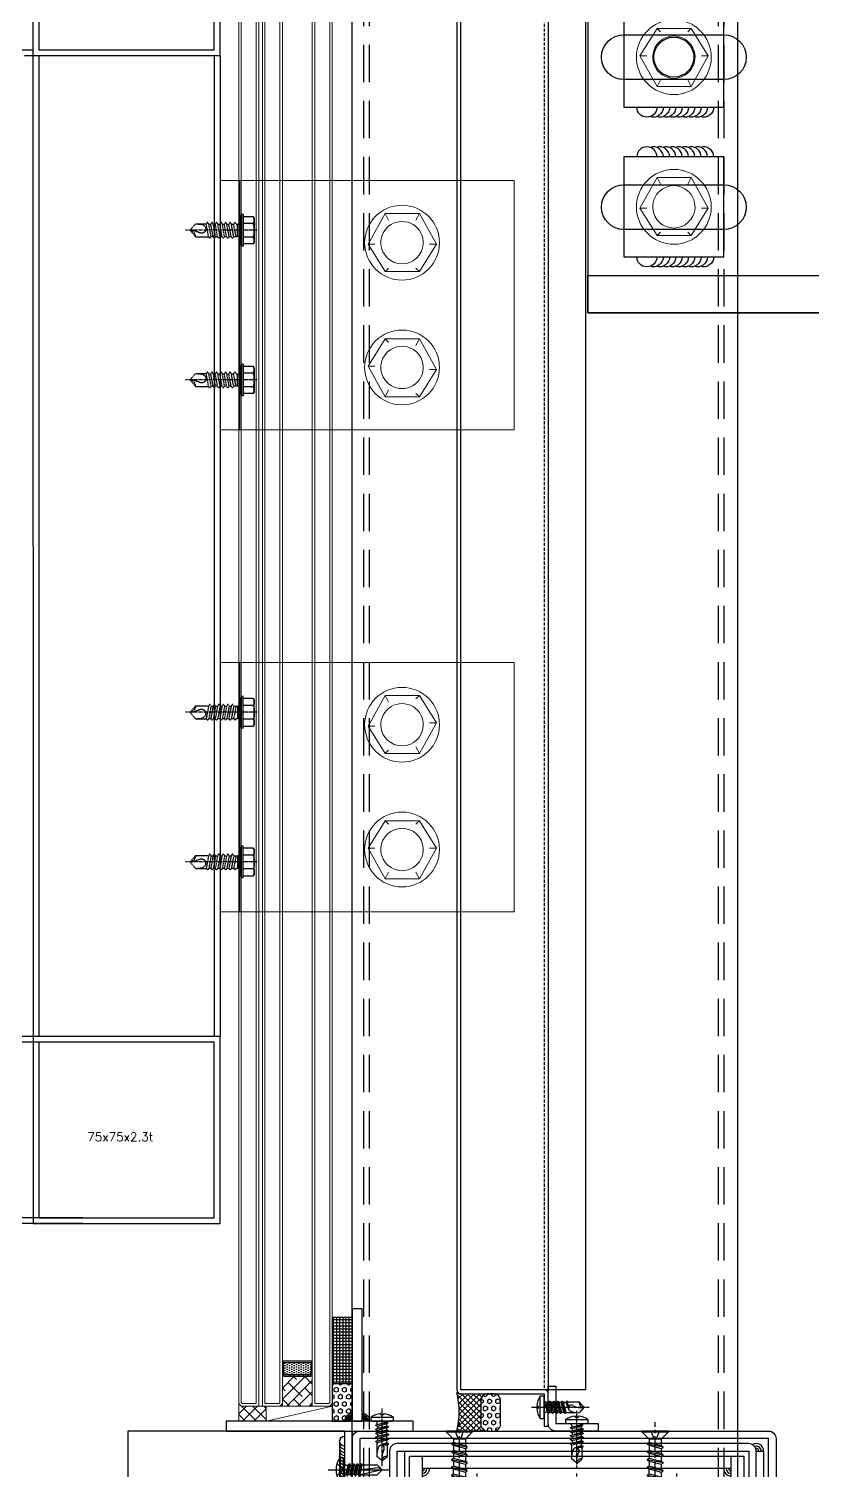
# Model space of a CAD drawing. Extents: x -3378 to 102197, y -3799 to 48702.
# Drawn here: x 85529 to 85843, y 4019 to 4597 of the extents above; entities that cross this region are included whole.
import ezdxf

# ---------------------------------------------------------------- set-up
doc = ezdxf.new("R2010")
doc.units = 0
doc.linetypes.add('CENTER', pattern=[2, 1.25, -0.25, 0.25, -0.25])
doc.linetypes.add('HIDDEN', pattern=[0.375, 0.25, -0.125])
for name, color, linetype in [('24WELD', 55, 'Continuous'), ('AC-CL', 14, 'CENTER'), ('AC-HIDDEN', 8, 'HIDDEN'), ('ARR', 6, 'Continuous'), ('BCM-DIM', 54, 'Continuous'), ('BCM-draft', 252, 'Continuous'), ('BCM-Extu', 4, 'Continuous'), ('BCM-SIL', 8, 'Continuous'), ('CENTER', 4, 'CENTER'), ('CL', 14, 'CENTER'), ('GM_SECT_15', 15, 'Continuous'), ('REFL', 8, 'Continuous'), ('不鏽鋼板S.S.PANEL', 30, 'Continuous'), ('填縫物 SEALANT', 1, 'Continuous'), ('泡棉', 8, 'Continuous'), ('矽利康', 9, 'Continuous'), ('螺絲 固定五金 FASTENERS', 124, 'Continuous'), ('螺絲、螺栓', 4, 'Continuous'), ('視覺模型鋁擠型暫替', 4, 'Continuous'), ('金屬面材 METAL PANEL', 2, 'Continuous'), ('镀锌钢板', 3, 'Continuous'), ('隔熱材 INSULATION', 9, 'HIDDEN'), ('隱藏線 HIDDEN', 8, 'HIDDEN')]:
    doc.layers.add(name, color=color, linetype=linetype)
for name, color, linetype, lineweight in [('BCM-GK', 252, 'Continuous', 5), ('BCM-GLA', 4, 'Continuous', 5), ('BCM-STL', 1, 'Continuous', 5)]:
    doc.layers.add(name, color=color, linetype=linetype, lineweight=lineweight)
doc.layers.add('不顯示', color=254, linetype='Continuous', plot=False)
doc.styles.add('DIM', font='simplex.shx', dxfattribs={"bigfont": 'chineset.shx'})
pattern_1 = [(45, (-80931.47096, -992287.45455), (-0.44194173824, 0.44194173824), [])]

# ---------------------------------------------------------------- blocks, each defined once
blk = doc.blocks.new('75x75x2.3t')
at = {"layer": 'GM_SECT_15'}
for points in [[(0, -75), (75, -75), (75, 0), (0, 0)], [(2.3, -72.7), (72.7, -72.7), (72.7, -2.3), (2.3, -2.3)]]:
    blk.add_lwpolyline(points, close=True, dxfattribs=at)
at = {"layer": '不顯示', "linetype": 'Continuous', "insert": (21.79, -38.48), "char_height": 3.5, "attachment_point": 1, "style": 'DIM'}
blk.add_mtext_dynamic_manual_height_columns('75x75x2.3t', width=3.4858, gutter_width=17.5, heights=[0], dxfattribs=at)
blk = doc.blocks.new('*u927')
at = {"layer": 'CENTER', "color": 0, "ltscale": 5}
blk.add_line((28.28, 0), (-3.62, 0), dxfattribs=at)
at = {"layer": '螺絲、螺栓', "color": 0, "linetype": 'ByBlock', "ltscale": 0.2}
for p, q in [((0.3, 5.3), (0.3, -5.3)), ((3.1, 2.5), (3.1, -2.5)), ((3.1, 2.39), (4.64, 2.39)), ((5.08, 3.15), (6.34, -3.15)), ((5.7, 2.39), (7.79, 2.39)), ((8.23, 3.15), (9.49, -3.15)), ((8.85, 2.39), (10.94, 2.39)), ((11.38, 3.15), (12.64, -3.15)), ((12, 2.39), (14.09, 2.39)), ((14.53, 3.15), (15.79, -3.15)), ((17.24, 2.39), (15.15, 2.39)), ((17.68, 3.15), (18.94, -3.15)), ((18.17, 2.61), (24.84, 0.24)), ((3.1, -2.39), (5.9, -2.39)), ((6.96, -2.39), (9.05, -2.39)), ((10.11, -2.39), (12.2, -2.39)), ((13.26, -2.39), (15.35, -2.39)), ((16.41, -2.39), (18.5, -2.39)), ((24.84, -0.23), (19.52, -2.25))]:
    blk.add_line(p, q, dxfattribs=at)
blk.add_lwpolyline([(3.1, -2.5), (0.3, -5.3), (0, -5.3), (0, 5.3), (0.3, 5.3), (3.1, 2.5)], dxfattribs=at)
blk.add_lwpolyline([(0, 1.61, -0.048054), (2.67, 0.68, -0.292428), (3.1, 0, -0.292428), (2.67, -0.68, -0.048054), (0, -1.61, -0.048054)], format="xyb", dxfattribs=at)
for points in [[(6.34, -3.15), (5.9, -2.39), (4.64, 2.39), (5.08, 3.15), (5.27, 3.15), (5.7, 2.39), (6.96, -2.39), (6.53, -3.15)], [(9.49, -3.15), (9.05, -2.39), (7.79, 2.39), (8.23, 3.15), (8.42, 3.15), (8.85, 2.39), (10.11, -2.39), (9.68, -3.15)], [(12.64, -3.15), (12.2, -2.39), (10.94, 2.39), (11.38, 3.15), (11.57, 3.15), (12, 2.39), (13.26, -2.39), (12.83, -3.15)], [(15.79, -3.15), (15.35, -2.39), (14.09, 2.39), (14.53, 3.15), (14.72, 3.15), (15.15, 2.39), (16.41, -2.39), (15.98, -3.15)], [(18.94, -3.15), (18.5, -2.39), (17.24, 2.39), (17.68, 3.15), (17.87, 3.15), (18.3, 2.39), (19.56, -2.39), (19.13, -3.15)]]:
    blk.add_lwpolyline(points, close=True, dxfattribs=at)
blk.add_arc((24.75, 0), 0.252, 292.16272, 69.4623, dxfattribs=at)
blk = doc.blocks.new('*U929')
blk.add_blockref('*u927', (0, 0))
blk = doc.blocks.new('橫料01')
at = {"layer": '視覺模型鋁擠型暫替', "linetype": 'Continuous'}
h = blk.add_hatch(dxfattribs=at)
h.set_pattern_fill('ANSI31', color=1, scale=5)
h.set_pattern_definition(pattern_1)
h.paths.add_polyline_path([(-151.5, -26.5), (-148.5, -26.5), (-151.5, -23.5)])
h = blk.add_hatch(dxfattribs=at)
h.set_pattern_fill('ANSI31', color=1, scale=5)
h.set_pattern_definition(pattern_1)
h.paths.add_polyline_path([(-151.5, -66.5), (-148.5, -63.5), (-151.5, -63.5)])
at = {"layer": '視覺模型鋁擠型暫替', "color": 1, "linetype": 'Continuous'}
for points in [[(-148.5, -26.5), (-151.5, -26.5), (-151.5, -23.5), (-148.5, -26.5)], [(-148.5, -63.5), (-151.5, -63.5), (-151.5, -66.5), (-148.5, -63.5)]]:
    blk.add_lwpolyline(points, dxfattribs=at)
at = {"layer": '視覺模型鋁擠型暫替', "color": 7, "linetype": 'Continuous'}
for centre, radius, start, end in [((7.5, -8), 3, 0, 120), ((7.5, -8), 2, 0, 109.47122), ((7.5, -8), 1, 0, 99.59407), ((-136.5, -82.01), 3, 180, 300), ((-136.5, -82.01), 2, 180, 289.47122), ((-136.5, -82.01), 1, 180, 279.59407)]:
    blk.add_arc(centre, radius, start, end, dxfattribs=at)
at = {"layer": '金屬面材 METAL PANEL'}
for points in [[(-151.5, -63.5), (-151.5, -87.01), (12.5, -87.01), (12.5, -3), (-151.49, -3), (-151.5, -26.5), (-154.5, -26.5), (-154.49, -3, -0.414128), (-151.49, 0), (12.5, 0, -0.414214), (15.5, -3), (15.5, -87.01, -0.414214), (12.5, -90.01), (-151.5, -90.01, -0.414214), (-154.5, -87.01), (-154.5, -63.5)], [(-151.5, -66.5), (-144.5, -66.5, 0.414214), (-141.5, -63.5), (-141.5, -26.5, 0.414239), (-144.5, -23.5), (-151.5, -23.5), (-148.5, -26.5), (-144.5, -26.5), (-144.5, -63.5), (-148.5, -63.5)]]:
    blk.add_lwpolyline(points, format="xyb", close=True, dxfattribs=at)
at = {"layer": '镀锌钢板'}
for points in [[(-136.5, -82.01), (-136.5, -8), (4.5, -8), (4.5, -82.01), (7.5, -82.01), (7.5, -8, 0.414214), (4.5, -5), (-136.5, -5, 0.414214), (-139.5, -8), (-139.5, -82.01)], [(10.5, -8), (10.5, -82.01, -0.414214), (7.5, -85.01), (-133.5, -85.01, -0.414214), (-136.5, -82.01), (-136.5, -8), (-133.5, -8), (-133.5, -82.01), (7.5, -82.01), (7.5, -8)]]:
    blk.add_lwpolyline(points, format="xyb", close=True, dxfattribs=at)
at = {"layer": '螺絲 固定五金 FASTENERS', "xscale": -1.000000000000002, "rotation": 90}
for p in [(-111.5, 0), (-33, 0)]:
    blk.add_blockref('*U929', p, dxfattribs=at)
blk = doc.blocks.new('*U35')
blk.add_lwpolyline([(1.22, 0.68), (2.48, 0.68, -0.398336), (3.02, 0.16, -0.027263), (3.02, -0.16, -0.398336), (2.48, -0.68), (1.22, -0.68, 0.414214), (0.68, -1.22), (0.68, -2.48, -0.398336), (0.16, -3.02, -0.027263), (-0.16, -3.02, -0.398336), (-0.68, -2.48), (-0.68, -1.22, 0.414214), (-1.22, -0.68), (-2.48, -0.68, -0.398336), (-3.02, -0.16, -0.027263), (-3.02, 0.16, -0.398336), (-2.48, 0.68), (-1.22, 0.68, 0.414214), (-0.68, 1.22), (-0.68, 2.48, -0.398336), (-0.16, 3.02, -0.027263), (0.16, 3.02, -0.398336), (0.68, 2.48), (0.68, 1.22, 0.414214)], format="xyb", close=True)
blk.add_circle((0, 0), 5)
at = {"layer": 'CL'}
for p, q in [((0, 8.04), (0, -8.04)), ((-8.04, 0), (8.04, 0))]:
    blk.add_line(p, q, dxfattribs=at)
blk = doc.blocks.new('圓孔6mm')
at = {"layer": '視覺模型鋁擠型暫替', "color": 6, "linetype": 'Continuous'}
blk.add_circle((0, 0), 3, dxfattribs=at)
at = {"layer": 'BCM-draft'}
blk.add_blockref('*U35', (0, 0), dxfattribs=at)
blk = doc.blocks.new('4t 托架')
at = {"layer": '視覺模型鋁擠型暫替', "color": 7, "linetype": 'Continuous'}
for centre, radius, start, end in [((14.5, -11.5), 1, 270, 0), ((14.5, -11.5), 2, 270, 0), ((14.5, -11.5), 3, 270, 0), ((138.5, -11.5), 3, 180, 270), ((138.5, -11.5), 2, 180, 270), ((138.5, -11.5), 1, 180, 270)]:
    blk.add_arc(centre, radius, start, end, dxfattribs=at)
at = {"layer": '镀锌钢板', "color": 6, "linetype": 'Continuous'}
for p, q in [((14.5, -6.5), (14.5, -76.51)), ((138.5, -11.5), (14.5, -11.5)), ((138.5, -76.51), (138.5, -6.5))]:
    blk.add_line(p, q, dxfattribs=at)
blk.add_lwpolyline([(9.5, -6.5), (143.5, -6.5), (143.5, -76.51), (9.5, -76.51)], close=True, dxfattribs=at)
at = {"layer": '視覺模型鋁擠型暫替', "linetype": 'Continuous'}
for p in [(36.5, -21.5), (76.5, -21.5), (116.5, -21.5), (36.5, -61.51), (76.5, -61.51), (116.5, -61.51)]:
    blk.add_blockref('圓孔6mm', p, dxfattribs=at)
blk = doc.blocks.new('A$C19CB1797')
at = {"layer": 'BCM-SIL'}
for p, q in [((8.28, 24.29, 0), (8.28, 0, 0)), ((3.53, 19.39, 0), (13.03, 19.39, 0)), ((3.53, 18.16, 0), (13.03, 18.16, 0)), ((6.49, 17.06, 0), (5.88, 16.71, 0)), ((5.88, 16.71, 0), (10.68, 15.91, 0)), ((5.88, 16.71, 0), (5.88, 16.51, 0)), ((5.88, 16.51, 0), (10.68, 15.72, 0)), ((5.88, 16.51, 0), (6.49, 16.16, 0)), ((6.49, 15.47, 0), (5.88, 15.12, 0)), ((5.88, 15.12, 0), (10.68, 14.32, 0)), ((5.88, 15.12, 0), (5.88, 14.92, 0)), ((5.88, 14.92, 0), (10.68, 14.13, 0)), ((5.88, 14.92, 0), (6.49, 14.57, 0)), ((6.49, 13.88, 0), (5.88, 13.53, 0)), ((5.88, 13.53, 0), (10.68, 12.74, 0)), ((5.88, 13.53, 0), (5.88, 13.33, 0)), ((5.88, 13.33, 0), (10.68, 12.54, 0)), ((5.88, 13.33, 0), (6.49, 12.98, 0)), ((6.49, 12.3, 0), (5.88, 11.94, 0)), ((5.88, 11.94, 0), (10.68, 11.15, 0)), ((5.88, 11.94, 0), (5.88, 11.75, 0)), ((5.88, 11.75, 0), (10.68, 10.95, 0)), ((5.88, 11.75, 0), (6.28, 11.52, 0)), ((6.49, 17.06, 0), (10.07, 16.26, 0)), ((6.49, 16.16, 0), (10.07, 15.36, 0)), ((6.49, 16.16, 0), (6.49, 15.47, 0)), ((6.49, 15.47, 0), (10.07, 14.68, 0)), ((6.49, 14.57, 0), (10.07, 13.78, 0)), ((6.49, 14.57, 0), (6.49, 13.88, 0)), ((6.49, 13.88, 0), (10.07, 13.09, 0)), ((6.49, 12.98, 0), (10.07, 12.19, 0)), ((6.49, 12.98, 0), (6.49, 12.3, 0)), ((6.49, 12.3, 0), (10.07, 11.5, 0)), ((10.07, 17.06, 0), (10.07, 16.26, 0)), ((10.07, 17.06, 0), (10.07, 16.26, 0)), ((10.07, 16.26, 0), (10.68, 15.91, 0)), ((10.68, 15.72, 0), (10.07, 15.36, 0)), ((10.07, 15.36, 0), (10.07, 14.68, 0)), ((10.07, 14.68, 0), (10.68, 14.32, 0)), ((10.68, 14.13, 0), (10.07, 13.78, 0)), ((10.07, 13.78, 0), (10.07, 13.09, 0)), ((10.07, 13.09, 0), (10.68, 12.74, 0)), ((10.68, 12.54, 0), (10.07, 12.19, 0)), ((10.07, 12.19, 0), (10.07, 11.5, 0)), ((10.68, 15.91, 0), (10.68, 15.72, 0)), ((10.68, 14.32, 0), (10.68, 14.13, 0)), ((10.68, 12.74, 0), (10.68, 12.54, 0)), ((8.28, 2.66, 0), (6.28, 11.52, 0)), ((6.28, 11.52, 0), (6.28, 4.66, 0)), ((6.28, 11.52, 0), (10.28, 10.72, 0)), ((9.03, 4.16, 0), (8.28, 11.12, 0)), ((10.07, 11.5, 0), (10.68, 11.15, 0)), ((10.68, 10.95, 0), (10.28, 10.72, 0)), ((10.28, 10.72, 0), (10.28, 4.66, 0)), ((10.68, 11.15, 0), (10.68, 10.95, 0)), ((6.28, 4.66, 0), (8.28, 2.66, 0)), ((8.28, 2.66, 0), (10.28, 4.66, 0)), ((8.28, 2.66, 0), (9.03, 4.16, 0))]:
    blk.add_line(p, q, dxfattribs=at)
at = {"layer": 'BCM-SIL', "elevation": 0}
blk.add_lwpolyline([(12.8, 19.81, 0.297439), (3.75, 19.81, 0.253368), (3.53, 19.39), (3.53, 18.16, 0.414214), (4.03, 17.66), (12.53, 17.66, 0.414214), (13.03, 18.16), (13.03, 19.39, 0.253368)], format="xyb", close=True, dxfattribs=at)
at = {"layer": 'BCM-SIL', "ltscale": 0.1, "elevation": 0}
blk.add_lwpolyline([(5.78, 20.77), (7.8, 18.64, 0.205918), (8.28, 18.43, 0.205918), (8.75, 18.64), (10.78, 20.77)], format="xyb", dxfattribs=at)
at = {"layer": 'BCM-SIL'}
for centre, start, end in [((5.89, 17.06, 0), 0, 90), ((10.67, 17.06, 0), 90, 180)]:
    blk.add_arc(centre, 0.6, start, end, dxfattribs=at)
blk = doc.blocks.new('*U740')
for centre, end in [((1.4, 44), 196.3529), ((1, 31.5), 196.3529), ((1.1, 34), 196.3529), ((1.2, 36.5), 196.3529), ((1.3, 41.5), 196.3529), ((1.3, 39), 196.3529), ((0.6, 19), 196.3529), ((0.7, 21.5), 196.3529), ((0.8, 24), 196.3529), ((0.9, 29), 196.3529), ((0.9, 26.5), 196.3529), ((0.3, 9), 196.3529), ((0.4, 11.5), 196.3529), ((0.5, 16.5), 196.3529), ((0.5, 14), 196.3529), ((0.1, 4), 268.1431), ((0.2, 6.5), 196.3529)]:
    blk.add_arc(centre, 4, 88.1431, end)
blk = doc.blocks.new('*U741')
for centre, end in [((-156.4, 5.1), 286.3529), ((-153.9, 5), 286.3529), ((-151.4, 4.9), 286.3529), ((-148.9, 4.8), 286.3529), ((-146.4, 4.7), 286.3529), ((-143.9, 4.7), 286.3529), ((-141.4, 4.6), 286.3529), ((-138.9, 4.5), 286.3529), ((-136.4, 4.4), 286.3529), ((-133.9, 4.3), 286.3529), ((-131.4, 4.3), 286.3529), ((-128.9, 4.2), 286.3529), ((-126.4, 4.1), 286.3529), ((-123.9, 4), 286.3529), ((-121.4, 3.9), 286.3529), ((-118.9, 3.9), 286.3529), ((-116.4, 3.8), 286.3529), ((-113.9, 3.7), 286.3529), ((-111.4, 3.6), 286.3529), ((-108.9, 3.5), 286.3529), ((-106.4, 3.5), 286.3529), ((-103.9, 3.4), 286.3529), ((-101.4, 3.3), 286.3529), ((-98.9, 3.2), 286.3529), ((-96.4, 3.1), 286.3529), ((-94, 3), 286.3529), ((-91.5, 3), 286.3529), ((-89, 2.9), 286.3529), ((-86.5, 2.8), 286.3529), ((-84, 2.7), 286.3529), ((-81.5, 2.6), 286.3529), ((-79, 2.6), 286.3529), ((-76.5, 2.5), 286.3529), ((-74, 2.4), 286.3529), ((-71.5, 2.3), 286.3529), ((-69, 2.2), 286.3529), ((-66.5, 2.2), 286.3529), ((-64, 2.1), 286.3529), ((-61.5, 2), 286.3529), ((-59, 1.9), 286.3529), ((-56.5, 1.8), 286.3529), ((-54, 1.7), 286.3529), ((-51.5, 1.7), 286.3529), ((-49, 1.6), 286.3529), ((-46.5, 1.5), 286.3529), ((-44, 1.4), 286.3529), ((-41.5, 1.3), 286.3529), ((-39, 1.3), 286.3529), ((-36.5, 1.2), 286.3529), ((-34, 1.1), 286.3529), ((-31.5, 1), 286.3529), ((-29, 0.9), 286.3529), ((-26.5, 0.9), 286.3529), ((-24, 0.8), 286.3529), ((-21.5, 0.7), 286.3529), ((-19, 0.6), 286.3529), ((-16.5, 0.5), 286.3529), ((-14, 0.5), 286.3529), ((-11.5, 0.4), 286.3529), ((-9, 0.3), 286.3529), ((-6.5, 0.2), 286.3529), ((-4, 0.1), 358.1431)]:
    blk.add_arc(centre, 4, 178.1431, end)
blk = doc.blocks.new('鋁板彎01')
at = {"layer": '金屬面材 METAL PANEL', "linetype": 'Continuous'}
blk.add_line((-3, 0), (-90, 0), dxfattribs=at)
at = {"layer": '金屬面材 METAL PANEL'}
blk.add_line((-90, 0), (-90, -28), dxfattribs=at)
blk.add_lwpolyline([(0, 0), (0, -28, -0.414214), (-3, -31), (-90, -31), (-90, -28), (-3, -28), (-3, 0), (-0.01, 0)], format="xyb", dxfattribs=at)
at = {"layer": '24WELD', "xscale": -0.5062500000000012, "yscale": 0.5062500000000012, "zscale": 0.5062500000000005, "rotation": 178.1430628016458}
for name, p in [('*U740', (-3, -2.03)), ('*U741', (-7.86, -28))]:
    blk.add_blockref(name, p, dxfattribs=at)
at = {"layer": 'BCM-SIL', "rotation": 90}
blk.add_blockref('A$C19CB1797', (14.66, -23.78, 0), dxfattribs=at)
blk = doc.blocks.new('*u55')
at = {"layer": '泡棉'}
h = blk.add_hatch(dxfattribs=at)
h.set_pattern_fill('HEX', color=256, scale=0.3)
h.set_pattern_definition([(0, (-4141.5022, 978.2385), (0, 1.6497784), [0.9525, -1.905]), (120, (-4141.5022, 978.2385), (-1.42875, -0.8248892), [0.9525, -1.905]), (60, (-4140.5497, 978.2385), (-1.42875, 0.8248892), [0.9525, -1.905])])
edge = h.paths.add_edge_path()
edge.add_line((-12, 9.53), (-3, 9.53))
edge.add_arc((-3, 12.53), 3, 270, 360)
edge.add_line((0, 12.53), (0, 14.53))
edge.add_arc((-3, 14.53), 3, 0, 90)
edge.add_line((-3, 17.53), (-12, 17.53))
edge.add_arc((-12, 14.53), 3, 90, 180)
edge.add_line((-15, 14.53), (-15, 12.53))
edge.add_arc((-12, 12.53), 3, 180, 270)
at = {"layer": '矽利康'}
h = blk.add_hatch(dxfattribs=at)
h.set_pattern_fill('ANSI37', color=256, scale=0.5, style=0)
h.set_pattern_definition([(45, (-4141.5022, 978.2385), (-1.122532, 1.122532), []), (135, (-4141.5022, 978.2385), (-1.122532, -1.122532), [])])
edge = h.paths.add_edge_path()
edge.add_arc((-7.73, -32.06), 32.98, 76.43716, 103.56284)
edge.add_arc((-16.6, 1.13), 1.6, 315, 360)
edge.add_line((-15, 1.13), (-15, 12.53))
edge.add_arc((-12, 12.53), 3, 180, 270)
edge.add_line((-12, 9.53), (-3, 9.53))
edge.add_arc((-3, 12.53), 3, 270, 360)
edge.add_line((0, 12.53), (0, 0))
at = {"layer": '泡棉'}
blk.add_lwpolyline([(-12, 9.53), (-3, 9.53, 0.414214), (0, 12.53), (0, 14.53, 0.414214), (-3, 17.53), (-12, 17.53, 0.414214), (-15, 14.53), (-15, 12.53, 0.414214)], format="xyb", close=True, dxfattribs=at)
at = {"layer": '矽利康'}
blk.add_lwpolyline([(0, 0, 0.118914), (-15.47, 0, 0.198912), (-15, 1.13), (-15, 12.53, 0.414214), (-12, 9.53), (-3, 9.53, 0.414214), (0, 12.53)], format="xyb", close=True, dxfattribs=at)
blk = doc.blocks.new('M5x16圓頭自攻')
at = {"layer": 'ARR', "color": 0, "linetype": 'CENTER', "ltscale": 0.87}
blk.add_line((18, 0), (-5.1, 0), dxfattribs=at)
at = {"layer": 'ARR', "color": 0, "linetype": 'ByBlock', "ltscale": 0.3}
for p, q in [((-1.61, -4.5), (-1.61, 4.5)), ((0.5, 2.24), (1.14, 1.9)), ((0.72, 2.13), (1.65, -2.5)), ((1.89, 1.9), (1.14, 1.9)), ((2.24, 2.5), (3.24, -2.5)), ((3.48, 1.9), (2.73, 1.9)), ((3.83, 2.5), (4.83, -2.5)), ((5.07, 1.9), (4.32, 1.9)), ((5.42, 2.5), (6.42, -2.5)), ((6.81, 1.9), (5.91, 1.9)), ((7.16, 2.5), (8.16, -2.5)), ((8.4, 1.9), (7.65, 1.9)), ((8.73, 1.9), (7.98, 1.9)), ((9.08, 2.5), (9.7, -0.6)), ((14.12, 2.1), (9.46, 2.1)), ((15.83, 0.06), (14.12, 2.1)), ((15.83, 0.06), (15.95, 0.06)), ((16, -0.01), (16, 0.01)), ((2.14, -1.9), (2.89, -1.9)), ((3.73, -1.9), (4.48, -1.9)), ((5.32, -1.9), (6.07, -1.9)), ((6.91, -1.9), (7.81, -1.9)), ((8.54, -2.1), (12.91, -2.1)), ((15.83, -0.06), (14.12, -2.1)), ((15.83, -0.06), (15.95, -0.06))]:
    blk.add_line(p, q, dxfattribs=at)
blk.add_lwpolyline([(-2.98, -0.5, 0.134476), (-1.61, -4.5), (-0.58, -4.5, 0.198912), (-0.44, -4.44), (-0.06, -4.06, 0.198912), (0, -3.92), (0, 3.92, 0.198912), (-0.06, 4.06), (-0.44, 4.44, 0.198912), (-0.58, 4.5), (-1.61, 4.5, 0.134562), (-2.98, 0.5), (-2.48, 0.5), (-2.48, -0.5), (-2.98, -0.5)], format="xyb", dxfattribs=at)
blk.add_lwpolyline([(1.14, 1.9), (2.14, -1.9), (1.8, -2.5), (1.65, -2.5), (1.3, -1.9), (0.3, 1.9), (0.5, 2.24)], dxfattribs=at)
for points in [[(3.24, -2.5), (2.89, -1.9), (1.89, 1.9), (2.24, 2.5), (2.39, 2.5), (2.73, 1.9), (3.73, -1.9), (3.39, -2.5)], [(4.83, -2.5), (4.48, -1.9), (3.48, 1.9), (3.83, 2.5), (3.98, 2.5), (4.32, 1.9), (5.32, -1.9), (4.98, -2.5)], [(6.42, -2.5), (6.07, -1.9), (5.07, 1.9), (5.42, 2.5), (5.57, 2.5), (5.91, 1.9), (6.91, -1.9), (6.57, -2.5)], [(8.16, -2.5), (7.81, -1.9), (6.81, 1.9), (7.16, 2.5), (7.31, 2.5), (7.65, 1.9), (8.65, -1.9), (8.31, -2.5)], [(9.08, 2.5), (8.73, 1.9), (9.7, -0.6), (9.46, 2.1), (9.23, 2.5)]]:
    blk.add_lwpolyline(points, close=True, dxfattribs=at)
for centre, radius, start, end in [((0.67, 3.07), 0.874, 220.33884, 257.78016), ((10.86, -0.29), 1.2, 56.15202, 236.15202), ((14.85, 6.88), 7.01, 241.64577, 278.00805), ((15.9, 1.75), 1.82, 168.86169, 267.68654), ((15.95, 0.01), 0.05, 0, 90), ((1.17, -3.34), 1.44, 84.73115, 144.21996), ((13.52, 4.88), 7.01, 241.64577, 274.95411), ((15.95, -0.01), 0.05, 270, 0)]:
    blk.add_arc(centre, radius, start, end, dxfattribs=at)
blk = doc.blocks.new('*U255')
blk.add_blockref('M5x16圓頭自攻', (0, 0))
blk = doc.blocks.new('*U701')
at = {"layer": 'BCM-draft', "linetype": 'HIDDEN', "ltscale": 5}
blk.add_line((16.6, 35), (646.73, 35), dxfattribs=at)
at = {"layer": 'BCM-draft'}
blk.add_lwpolyline([(16.6, 36.6), (646.73, 36.6)], dxfattribs=at)
at = {"layer": '不鏽鋼板S.S.PANEL'}
blk.add_lwpolyline([(648.33, 1.6), (648.33, 35), (661.33, 35), (661.33, 36.6), (648.33, 36.6, 0.414214), (646.73, 35), (646.73, 1.6), (16.6, 1.6), (16.6, 35, 0.414214), (15, 36.6), (2, 36.6), (2, 35), (15, 35), (15, 1.6, 0.414214), (16.6, 0), (646.73, 0, 0.414214)], format="xyb", close=True, dxfattribs=at)
at = {"layer": '金屬面材 METAL PANEL'}
blk.add_lwpolyline([(645.33, 39.6), (660.33, 39.6), (660.33, 56.6), (663.33, 56.6), (663.33, 39.6, -0.414214), (660.33, 36.6), (645.33, 36.6)], format="xyb", close=True, dxfattribs=at)
at = {"layer": '隔熱材 INSULATION', "const_width": 0.2}
blk.add_lwpolyline([(646.73, 35), (646.73, 51.6), (16.6, 51.6), (16.6, 35)], dxfattribs=at)
at = {"layer": '隔熱材 INSULATION'}
blk.add_lwpolyline([(646.73, 1.6), (16.6, 1.6), (16.6, 51.6), (646.73, 51.6)], close=True, dxfattribs=at)
at = {"layer": '填縫物 SEALANT'}
blk.add_blockref('*u55', (663.33, 0), dxfattribs=at)
at = {"layer": '螺絲 固定五金 FASTENERS', "rotation": 90}
blk.add_blockref('*U255', (653.83, 35), dxfattribs=at)
at = {"layer": '螺絲 固定五金 FASTENERS'}
blk.add_blockref('*U255', (660.33, 48.1), dxfattribs=at)
blk = doc.blocks.new('*U176')
for p, q in [((-6.35, 1.3), (6.35, 1.3)), ((-6.35, 1.3), (-6.35, 0.65)), ((-5.05, 0), (-6.35, 0.65)), ((-2.75, 5.32), (-2.75, 1.3)), ((2.75, 5.32), (2.75, 1.3)), ((6.35, 0.65), (5.05, 0)), ((6.35, 1.3), (6.35, 0.65)), ((5.05, 0), (-5.05, 0))]:
    blk.add_line(p, q)
blk.add_lwpolyline([(5.5, 5.29, 0.313407), (2.78, 5.31, 0.149243), (-2.78, 5.31, 0.313407), (-5.5, 5.29)], format="xyb")
blk.add_lwpolyline([(-5.5, 1.3), (-5.5, 5.3), (-4.76, 5.73), (4.76, 5.73), (5.5, 5.3), (5.5, 1.3)])
at = {"layer": 'AC-CL'}
blk.add_line((0, 6.82), (0, -21.9), dxfattribs=at)
at = {"layer": 'AC-HIDDEN'}
for p, q in [((-2.44, -1.5), (-3.12, -1.9)), ((-3.12, -1.9), (-3.12, -2.12)), ((-3.12, -2.12), (-2.44, -2.52)), ((-2.44, -3.44), (-3.12, -3.84)), ((-3.12, -3.84), (-3.12, -4.07)), ((-3.12, -4.07), (-2.44, -4.46)), ((-2.44, -5.26), (-3.12, -5.65)), ((-3.12, -5.65), (-3.12, -5.88)), ((2.44, -1), (-2.44, -1)), ((2.44, -1), (-2.44, -1)), ((2.44, -1.61), (-2.44, -2.52)), ((-2.44, -3.44), (-2.44, -2.52)), ((2.44, -2.54), (-2.44, -3.44)), ((2.44, -3.55), (-2.44, -4.46)), ((2.44, -4.35), (-2.44, -5.26)), ((-2.44, -5.26), (-2.44, -4.46)), ((2.44, -5.37), (-2.44, -6.28)), ((2.44, -2.54), (2.44, -1)), ((2.44, -2.54), (3.12, -2.93)), ((3.12, -3.16), (2.44, -3.55)), ((2.44, -4.35), (2.44, -3.55)), ((2.44, -4.35), (3.12, -4.75)), ((3.12, -4.97), (2.44, -5.37)), ((2.44, -6.17), (2.44, -5.37)), ((3.12, -2.93), (3.12, -3.16)), ((3.12, -4.75), (3.12, -4.97)), ((-3.12, -5.88), (-2.44, -6.28)), ((-2.44, -7.07), (-3.12, -7.47)), ((-3.12, -7.47), (-3.12, -7.69)), ((-3.12, -7.69), (-2.44, -8.09)), ((-2.44, -8.89), (-3.12, -9.28)), ((-3.12, -9.28), (-3.12, -9.51)), ((-3.12, -9.51), (-2.44, -9.9)), ((-2.44, -10.7), (-3.12, -11.1)), ((-3.12, -11.1), (-3.12, -11.32)), ((-3.12, -11.32), (-2.44, -11.72)), ((2.44, -6.17), (-2.44, -7.07)), ((2.44, -7.18), (-2.44, -8.09)), ((2.44, -7.98), (-2.44, -8.89)), ((-2.44, -8.89), (-2.44, -8.09)), ((2.44, -9), (-2.44, -9.9)), ((2.44, -9.79), (-2.44, -10.7)), ((2.44, -10.81), (-2.44, -11.72)), ((3.12, -6.56), (2.44, -6.17)), ((3.12, -6.79), (2.44, -7.18)), ((2.44, -7.98), (3.12, -8.37)), ((3.12, -8.6), (2.44, -9)), ((2.44, -9.79), (2.44, -9)), ((2.44, -9.79), (3.12, -10.19)), ((3.12, -10.42), (2.44, -10.81)), ((3.12, -6.56), (3.12, -6.79)), ((3.12, -8.37), (3.12, -8.6)), ((3.12, -10.19), (3.12, -10.42)), ((-2.44, -12.51), (-3.12, -12.91)), ((-3.12, -12.91), (-3.12, -13.14)), ((-3.12, -13.14), (-2.44, -13.53)), ((-2.6, -17.84), (-2.6, -13.44)), ((-2.6, -17.84), (-2.33, -15.06)), ((2.44, -11.61), (-2.44, -12.51)), ((-2.44, -12.51), (-2.44, -11.72)), ((2.44, -12.62), (-2.44, -13.53)), ((2.44, -11.61), (3.12, -12)), ((3.12, -12.23), (2.44, -12.62)), ((2.6, -17.78), (2.6, -12.53)), ((3.12, -12), (3.12, -12.23)), ((0, -20), (-2.6, -17.84)), ((2.6, -17.78), (0, -20))]:
    blk.add_line(p, q, dxfattribs=at)
for points in [[(-2.44, -1.5), (-2.44, -1)], [(-2.44, -7.07), (-2.44, -6.28)], [(-2.44, -10.7), (-2.44, -9.9)], [(2.44, -7.98), (2.44, -7.18)], [(2.44, -11.61), (2.44, -10.81)], [(-2.33, -15.06), (-1.62, -14.11), (-1.34, -13.92), (-1.09, -13.79), (-0.87, -13.7), (-0.67, -13.66), (-0.5, -13.65), (-0.35, -13.66), (-0.2, -13.69), (-0.07, -13.72), (0.05, -13.76), (0.16, -13.8), (0.27, -13.85), (0.37, -13.9), (0.46, -13.96), (0.54, -14.02), (0.61, -14.08), (0.67, -14.14), (0.73, -14.21), (0.78, -14.29), (0.83, -14.36), (0.87, -14.44), (0.91, -14.52), (0.95, -14.61), (0.98, -14.69), (1.02, -14.78), (1.05, -14.87), (1.08, -14.96), (1.11, -15.06), (1.13, -15.16), (1.15, -15.27), (1.16, -15.38), (1.15, -15.5), (1.14, -15.63), (1.12, -15.77), (1.09, -15.91), (1.05, -16.07), (1, -16.22), (0.95, -16.38), (0.89, -16.55), (0.83, -16.72), (0.76, -16.89), (0.69, -17.07), (0.62, -17.25), (0.55, -17.43), (0.47, -17.62), (0.4, -17.8), (0.33, -17.98), (0.25, -18.17), (0.18, -18.36), (0.12, -18.56), (0.06, -18.8), (0.02, -19.1), (0, -19.47), (-0.01, -19.94), (0, -20)], [(2.6, -17.78), (2.1, -17.86), (1.53, -18.09), (1.1, -18.3), (0.79, -18.5), (0.55, -18.73), (0.35, -19.02), (0.16, -19.39), (0, -20)]]:
    blk.add_lwpolyline(points, dxfattribs=at)
for centre, start, end in [((-3.44, -1), 0, 90), ((-3.44, -1), 0, 90), ((3.44, -1), 90, 180), ((3.44, -1), 90, 180)]:
    blk.add_arc(centre, 1, start, end, dxfattribs=at)
at = {"layer": 'REFL'}
blk.add_line((-6.35, 0.65), (6.35, 0.65), dxfattribs=at)
blk = doc.blocks.new('*U59')
for centre, end in [((-0.21, -6.5), 16.3529), ((-0.13, -4), 88.1431), ((-0.37, -11.49), 16.3529), ((-0.29, -9), 16.3529), ((-0.53, -16.49), 16.3529), ((-0.45, -13.99), 16.3529), ((-0.7, -21.49), 16.3529), ((-0.62, -18.99), 16.3529), ((-0.86, -26.49), 16.3529), ((-0.78, -23.99), 16.3529)]:
    blk.add_arc(centre, 4, 268.1431, end)
blk = doc.blocks.new('*U79')
for centre, end in [((2.32, 71.46), 196.3529), ((2.24, 68.96), 196.3529), ((2.15, 66.47), 196.3529), ((1.99, 61.47), 196.3529), ((2.07, 63.97), 196.3529), ((1.91, 58.97), 196.3529), ((1.83, 56.47), 196.3529), ((1.67, 51.47), 196.3529), ((1.75, 53.97), 196.3529), ((1.59, 48.97), 196.3529), ((1.43, 43.98), 196.3529), ((1.51, 46.48), 196.3529), ((1.34, 41.48), 196.3529), ((1.26, 38.98), 196.3529), ((1.1, 33.98), 196.3529), ((1.18, 36.48), 196.3529), ((1.02, 31.48), 196.3529), ((0.94, 28.98), 196.3529), ((0.78, 23.99), 196.3529), ((0.86, 26.49), 196.3529), ((0.7, 21.49), 196.3529), ((0.62, 18.99), 196.3529), ((0.45, 13.99), 196.3529), ((0.53, 16.49), 196.3529), ((0.37, 11.49), 196.3529), ((0.21, 6.5), 196.3529), ((0.29, 9), 196.3529), ((0.13, 4), 268.1431)]:
    blk.add_arc(centre, 4, 88.1431, end)
blk = doc.blocks.new('掛件用鐵件')
at = {"color": 0, "linetype": 'Continuous', "lineweight": 0, "elevation": 0, "flags": 128}
for points in [[(-39.1, -111.94), (-32.25, -100.98)], [(-32.25, -100.98), (-18.55, -100.98)], [(-30.88, -102.35), (-32.25, -100.98)], [(-19.92, -102.35), (-18.55, -100.98)], [(-18.55, -100.98), (-11.7, -111.94)], [(-32.25, -124.27), (-39.1, -111.94)], [(-36.36, -111.94), (-39.1, -111.94)], [(-11.7, -111.94), (-18.55, -124.27)], [(-14.44, -111.94), (-11.7, -111.94)], [(-32.25, -124.27), (-30.88, -121.53)], [(-18.55, -124.27), (-32.25, -124.27)], [(-19.92, -121.53), (-18.55, -124.27)], [(-32.25, -160.73), (-39.1, -173.06)], [(-18.55, -160.73), (-32.25, -160.73)], [(-32.25, -160.73), (-30.88, -163.47)], [(-19.92, -163.47), (-18.55, -160.73)], [(-11.7, -173.06), (-18.55, -160.73)], [(-39.1, -173.06), (-32.25, -184.02)], [(-36.36, -173.06), (-39.1, -173.06)], [(-18.55, -184.02), (-11.7, -173.06)], [(-14.44, -173.06), (-11.7, -173.06)], [(-30.88, -182.65), (-32.25, -184.02)], [(-32.25, -184.02), (-18.55, -184.02)], [(-19.92, -182.65), (-18.55, -184.02)]]:
    blk.add_lwpolyline(points, dxfattribs=at)
at = {"color": 0, "linetype": 'Continuous', "lineweight": 0}
for centre in [(-25.5, -112.5, 0), (-25.5, -172.5, 0)]:
    blk.add_circle(centre, 15, dxfattribs=at)
blk.add_circle((-25.5, -112.5, 0), 8)
for centre, start, end in [((-25.5, -112.5, 0), 3.85933, 176.04944), ((-25.5, -112.5, 0), 176.04944, 3.85933), ((-25.5, -172.5, 0), 356.14067, 183.95056), ((-25.5, -172.5, 0), 183.95056, 356.14067)]:
    blk.add_arc(centre, 8.5, start, end, dxfattribs=at)
at = {"layer": 'GM_SECT_15', "elevation": 0}
blk.add_lwpolyline([(-60, -215), (246, -215), (246, -85), (-60, -85), (-60, -215)], dxfattribs=at)
for points in [[(-45.5, -132.5), (-5.5, -132.5), (-5.5, -92.5), (-45.5, -92.5)], [(-45.5, -192.5), (-5.5, -192.5), (-5.5, -152.5), (-45.5, -152.5)], [(-60, -215), (-60, -200), (246, -200), (246, -215)]]:
    blk.add_lwpolyline(points, close=True, dxfattribs=at)
for points in [[(-45.5, -103.5), (-5.5, -103.5, -1), (-5.5, -121.5), (-45.5, -121.5, -1)], [(-45.5, -163.61), (-5.5, -163.61, -1), (-5.5, -181.61), (-45.5, -181.61, -1)]]:
    blk.add_lwpolyline(points, format="xyb", close=True, dxfattribs=at)
at = {"layer": '金屬面材 METAL PANEL'}
for radius in [6, 5, 4, 3, 2]:
    blk.add_arc((246, -215, 0), radius, 180, 270, dxfattribs=at)
at = {"layer": '24WELD'}
for name, p, xscale, yscale, zscale, rotation in [('*U59', (-40.35, -92.5, 0), 1.012500000000001, 1.012500000000001, 1.012500000000001, 91.85693719835425), ('*U79', (246, -215, 0), 1.687500000000002, 1.687500000000002, 1.687500000000002, 1.856937198354219), ('*U59', (-40.35, -132.5, 0), -1.0125, 1.0125, 1.012500000000001, 88.14306280164571), ('*U59', (-40.35, -152.5, 0), 1.012500000000001, 1.012500000000001, 1.012500000000001, 91.85693719835425), ('*U59', (-40.35, -192.5, 0), -1.0125, 1.0125, 1.012500000000001, 88.14306280164571)]:
    blk.add_blockref(name, p, dxfattribs=dict(at, xscale=xscale, yscale=yscale, zscale=zscale, rotation=rotation))
blk = doc.blocks.new('5224')
at = {"layer": '視覺模型鋁擠型暫替', "color": 2, "linetype": 'Continuous'}
for centre, radius, start, end in [((-151093.86, 297894.52, 0), 3, 90, 180), ((-151093.86, 297894.52, 0), 2.5, 90, 180), ((-151093.86, 297894.52, 0), 2, 90, 180), ((-151093.86, 297894.52, 0), 1.5, 90, 180), ((-151093.86, 297894.52, 0), 1, 90, 180), ((-151089.86, 297894.52, 0), 3, 0, 90), ((-151089.86, 297894.52, 0), 2.5, 0, 90), ((-151089.86, 297894.52, 0), 2, 0, 90), ((-151089.86, 297894.52, 0), 1.5, 0, 90), ((-151089.86, 297894.52, 0), 1, 0, 90)]:
    blk.add_arc(centre, radius, start, end, dxfattribs=at)
at = {"layer": '金屬面材 METAL PANEL', "elevation": 0}
for points in [[(-151093.86, 297939.52), (-151093.86, 297894.52), (-151089.86, 297894.52), (-151089.86, 297939.52)], [(-151144.36, 297890.52), (-151069.36, 297890.52), (-151069.36, 297894.52), (-151144.36, 297894.52)]]:
    blk.add_lwpolyline(points, close=True, dxfattribs=at)
at = {"layer": '螺絲 固定五金 FASTENERS', "rotation": 270}
blk.add_blockref('*U255', (-151081.86, 297894.52, 0), dxfattribs=at)

msp = doc.modelspace()

# ---------------------------------------------------------------- hatches: boundary and pattern name
at = {"layer": 'BCM-DIM', "linetype": 'Continuous'}
h = msp.add_hatch(dxfattribs=at)
h.set_pattern_fill('ANSI37', color=256, scale=10, angle=45)
h.set_pattern_definition([(90, (-9335.3665, -993781.731), (-1.25, 0), []), (180, (-9335.3665, -993781.731), (-1e-16, -1.25), [])])
h.paths.add_polyline_path([(85658.313, 4080.263), (85650.313, 4080.263), (85650.313, 4053.755), (85658.313, 4053.755)])
at = {"layer": 'BCM-Extu', "linetype": 'ByBlock'}
h = msp.add_hatch(dxfattribs=at)
h.set_pattern_fill('DOTS', color=8, scale=15, angle=90, style=0)
h.set_pattern_definition([(90, (86187.2251, 7645.5638), (-0.9375, 0.46875), [0, -0.9375])])
h.paths.add_polyline_path([(85631.386, 4057.255), (85630.813, 4058.797), (85630.813, 4062.255), (85641.813, 4062.255), (85641.813, 4058.797), (85641.24, 4057.255)])
at = {"layer": 'BCM-GK', "linetype": 'ByBlock'}
h = msp.add_hatch(dxfattribs=at)
h.set_pattern_fill('ANSI38', color=256, angle=180)
h.set_pattern_definition([(225, (1385006.0726, -117275.7077), (2.24506403, -2.24506403), []), (315, (1385006.0726, -117275.7077), (6.735192091, -2.24506403), [7.9375, -4.7625])])
h.paths.add_polyline_path([(85641.588, 4056.755), (85642.313, 4058.708), (85642.313, 4044.755), (85630.313, 4044.755), (85630.313, 4058.708), (85631.038, 4056.755)])
h = msp.add_hatch(dxfattribs=at)
h.set_pattern_fill('ANSI37', color=256, angle=-180)
h.set_pattern_definition([(225, (-374104.6257, 119262.7022), (2.24506403, -2.24506403), []), (315, (-374104.6257, 119262.7022), (2.24506403, 2.24506403), [])])
h.paths.add_polyline_path([(85612.812, 4038.755), (85623.813, 4038.755), (85623.813, 4044.755), (85613.813, 4044.755), (85612.813, 4045.755)])
at = {"layer": '泡棉'}
h = msp.add_hatch(dxfattribs=at)
h.set_pattern_fill('HEX', color=256, scale=0.3, angle=90)
h.set_pattern_definition([(90, (85812.8129, 3945.0944), (-1.649778, 1e-16), [0.9525, -1.905]), (210, (85812.8129, 3945.0944), (0.824889, -1.42875), [0.9525, -1.905]), (150, (85812.8129, 3946.0469), (-0.824889, -1.42875), [0.9525, -1.905])])
h.paths.add_polyline_path([(85658.313, 4053.755), (85650.313, 4053.755), (85650.313, 4038.755), (85658.313, 4038.755)])

# ---------------------------------------------------------------- linework, layer by layer
at = {"color": 0, "linetype": 'Continuous', "lineweight": 0, "elevation": 0, "flags": 128}
for points in [[(85671.559, 4522.97), (85664.709, 4510.64)], [(85685.259, 4522.97), (85671.559, 4522.97)], [(85671.559, 4522.97), (85672.929, 4520.23)], [(85685.259, 4522.97), (85683.889, 4520.23)], [(85685.259, 4522.97), (85692.109, 4510.64)], [(85664.709, 4510.64), (85671.559, 4499.68)], [(85667.449, 4510.64), (85664.709, 4510.64)], [(85692.109, 4510.64), (85685.259, 4499.68)], [(85689.369, 4510.64), (85692.109, 4510.64)], [(85672.929, 4501.05), (85671.559, 4499.68)], [(85671.559, 4499.68), (85685.259, 4499.68)], [(85683.889, 4501.05), (85685.259, 4499.68)], [(85664.709, 4461.762), (85671.559, 4472.722)], [(85671.559, 4472.722), (85685.259, 4472.722)], [(85672.929, 4471.352), (85671.559, 4472.722)], [(85685.259, 4472.722), (85683.889, 4469.982)], [(85685.259, 4472.722), (85692.109, 4460.392)], [(85671.559, 4449.432), (85664.709, 4461.762)], [(85667.449, 4461.762), (85664.709, 4461.762)], [(85692.109, 4460.392), (85685.259, 4449.432)], [(85689.369, 4460.392), (85692.109, 4460.392)], [(85671.559, 4449.432), (85672.929, 4452.172)], [(85683.889, 4450.802), (85685.259, 4449.432)], [(85685.259, 4449.432), (85671.559, 4449.432)], [(85671.559, 4329.703), (85664.709, 4317.373)], [(85685.259, 4329.703), (85671.559, 4329.703)], [(85671.559, 4329.703), (85672.929, 4326.963)], [(85683.889, 4328.333), (85685.259, 4329.703)], [(85692.109, 4318.743), (85685.259, 4329.703)], [(85664.709, 4317.373), (85671.559, 4306.413)], [(85667.449, 4317.373), (85664.709, 4317.373)], [(85685.259, 4306.413), (85692.109, 4318.743)], [(85689.369, 4318.743), (85692.109, 4318.743)], [(85672.929, 4307.783), (85671.559, 4306.413)], [(85671.559, 4306.413), (85685.259, 4306.413)], [(85685.259, 4306.413), (85683.889, 4309.153)], [(85664.709, 4268.495), (85671.559, 4279.455)], [(85671.559, 4279.455), (85685.259, 4279.455)], [(85672.929, 4278.085), (85671.559, 4279.455)], [(85683.889, 4278.085), (85685.259, 4279.455)], [(85692.109, 4268.495), (85685.259, 4279.455)], [(85671.559, 4256.165), (85664.709, 4268.495)], [(85667.449, 4268.495), (85664.709, 4268.495)], [(85685.259, 4256.165), (85692.109, 4268.495)], [(85689.369, 4268.495), (85692.109, 4268.495)], [(85671.559, 4256.165), (85672.929, 4258.905)], [(85685.259, 4256.165), (85671.559, 4256.165)], [(85685.259, 4256.165), (85683.889, 4258.905)]]:
    msp.add_lwpolyline(points, dxfattribs=at)
at = {"color": 0, "linetype": 'Continuous', "lineweight": 0}
for centre in [(85678.313, 4511.201, 0), (85678.313, 4461.201, 0), (85678.313, 4317.934, 0), (85678.313, 4267.934, 0)]:
    msp.add_circle(centre, 15, dxfattribs=at)
for centre, start, end in [((85678.313, 4511.201, 0), 356.140667, 183.950562), ((85678.313, 4511.201, 0), 183.950562, 356.140667), ((85678.313, 4461.201, 0), 3.859333, 176.049438), ((85678.313, 4461.201, 0), 176.049438, 3.859333), ((85678.313, 4317.934, 0), 356.140667, 183.950562), ((85678.313, 4317.934, 0), 183.950562, 356.140667), ((85678.313, 4267.934, 0), 3.859333, 176.049438), ((85678.313, 4267.934, 0), 176.049438, 3.859333)]:
    msp.add_arc(centre, 8.5, start, end, dxfattribs=at)
at = {"layer": 'BCM-DIM', "linetype": 'Continuous'}
for p, q in [((85658.313, 4080.263, 0), (85650.313, 4080.263, 0)), ((85658.313, 4053.755, 0), (85650.313, 4053.755, 0))]:
    msp.add_line(p, q, dxfattribs=at)
at = {"layer": 'BCM-Extu', "color": 8, "linetype": 'ByBlock', "elevation": 0}
for points in [[(85642.313, 4058.708), (85642.313, 4062.755), (85630.313, 4062.755), (85630.313, 4058.708), (85631.038, 4056.755), (85641.588, 4056.755)], [(85641.24, 4057.255), (85631.386, 4057.255), (85630.813, 4058.797), (85630.813, 4062.255), (85641.813, 4062.255), (85641.813, 4058.797)]]:
    msp.add_lwpolyline(points, close=True, dxfattribs=at)
at = {"layer": 'BCM-GK', "linetype": 'ByBlock', "elevation": 0}
for points in [[(85642.313, 4044.755), (85642.313, 4056.755), (85630.313, 4056.755), (85630.313, 4044.755)], [(85623.813, 4038.755), (85650.313, 4038.755), (85650.313, 4044.755), (85623.813, 4044.755)]]:
    msp.add_lwpolyline(points, close=True, dxfattribs=at)
at = {"layer": 'BCM-GK', "elevation": 0}
msp.add_lwpolyline([(85612.812, 4038.755), (85623.813, 4038.755), (85623.813, 4044.755), (85613.813, 4044.755), (85612.813, 4045.755), (85612.812, 4038.755)], dxfattribs=at)
at = {"layer": 'BCM-GK', "linetype": 'ByBlock', "elevation": 0}
msp.add_lwpolyline([(85623.813, 4038.755), (85650.313, 4044.755)], dxfattribs=at)
at = {"layer": 'BCM-GLA', "linetype": 'ByBlock', "elevation": 0}
for points in [[(85612.813, 4328.486), (85612.813, 4729.586), (85613.813, 4730.586), (85620.813, 4730.586), (85620.813, 4328.486)], [(85630.313, 4328.486), (85630.313, 4729.586), (85629.313, 4730.586), (85622.313, 4730.586), (85622.313, 4328.486)], [(85650.313, 4328.486), (85650.313, 4729.586), (85649.313, 4730.586), (85642.313, 4730.586), (85642.313, 4328.486)], [(85612.813, 4328.486), (85612.813, 4045.755), (85613.813, 4044.755), (85620.813, 4044.755), (85620.813, 4328.486)], [(85630.313, 4328.486), (85630.313, 4045.755), (85629.313, 4044.755), (85622.313, 4044.755), (85622.313, 4328.486)], [(85650.313, 4328.486), (85650.313, 4045.755), (85649.313, 4044.755), (85642.313, 4044.755), (85642.313, 4328.486)]]:
    msp.add_lwpolyline(points, dxfattribs=at)
at = {"layer": 'BCM-GLA', "color": 5, "linetype": 'ByBlock', "elevation": 0}
for points in [[(85613.813, 4328.486), (85613.813, 4729.172), (85614.227, 4729.586), (85619.813, 4729.586), (85619.813, 4328.486)], [(85629.313, 4328.486), (85629.313, 4729.172), (85628.899, 4729.586), (85623.313, 4729.586), (85623.313, 4328.486)], [(85649.313, 4328.486), (85649.313, 4729.172), (85648.899, 4729.586), (85643.313, 4729.586), (85643.313, 4328.486)], [(85613.813, 4328.486), (85613.813, 4046.169), (85614.227, 4045.755), (85619.813, 4045.755), (85619.813, 4328.486)], [(85629.313, 4328.486), (85629.313, 4046.169), (85628.899, 4045.755), (85623.313, 4045.755), (85623.313, 4328.486)], [(85649.313, 4328.486), (85649.313, 4046.169), (85648.899, 4045.755), (85643.313, 4045.755), (85643.313, 4328.486)]]:
    msp.add_lwpolyline(points, dxfattribs=at)
at = {"layer": 'BCM-STL', "linetype": 'HIDDEN', "elevation": 0}
for points in [[(85605.323, 4536.201), (85723.326, 4536.201), (85723.326, 4436.201), (85605.323, 4436.201)], [(85605.323, 4242.934), (85723.326, 4242.934), (85723.326, 4342.934), (85605.323, 4342.934)]]:
    msp.add_lwpolyline(points, close=True, dxfattribs=at)
at = {"layer": 'BCM-STL', "elevation": 0}
for points in [[(85723.326, 4536.201), (85613.323, 4536.201), (85613.323, 4436.201), (85723.326, 4436.201)], [(85723.326, 4242.934), (85613.323, 4242.934), (85613.323, 4342.934), (85723.326, 4342.934)]]:
    msp.add_lwpolyline(points, close=True, dxfattribs=at)
at = {"layer": 'GM_SECT_15'}
for p, q in [((85525.868, 4588.501, 0), (85530.313, 4588.501, 0)), ((85526.97, 4586.201, 0), (85530.313, 4586.201, 0)), ((85530.313, 4586.201, 0), (85530.323, 4192.934, 0)), ((85532.613, 4586.201, 0), (85532.623, 4192.934, 0)), ((85603.013, 4586.201, 0), (85603.023, 4192.934, 0)), ((85605.313, 4586.201, 0), (85605.323, 4192.934, 0)), ((85550.322, 4192.934, 0), (85189.764, 4192.934, 0)), ((85550.322, 4190.634, 0), (85189.764, 4190.634, 0)), ((85550.322, 4120.234, 0), (85189.764, 4120.234, 0)), ((85550.322, 4117.934, 0), (85189.764, 4117.934, 0))]:
    msp.add_line(p, q, dxfattribs=at)
at = {"layer": '泡棉', "elevation": 0}
msp.add_lwpolyline([(85658.313, 4053.755), (85650.313, 4053.755), (85650.313, 4038.755), (85658.313, 4038.755)], close=True, dxfattribs=at)
at = {"layer": '金屬面材 METAL PANEL', "elevation": 0}
for points in [[(85658.313, 3138.093), (85658.313, 4698.085), (85812.813, 4698.085), (85812.813, 3138.093)], [(85658.313, 3105.624), (85658.313, 4698.085), (85812.813, 4698.085), (85812.813, 3105.624)]]:
    msp.add_lwpolyline(points, dxfattribs=at)
at = {"layer": '隱藏線 HIDDEN', "linetype": 'HIDDEN', "ltscale": 60}
for p, q in [((85662.813, 4658.085, 0), (85662.813, 3138.093, 0)), ((85665.113, 4658.085, 0), (85665.113, 3138.093, 0)), ((85805.013, 4658.085, 0), (85805.013, 3138.093, 0)), ((85807.313, 4658.085, 0), (85807.313, 3138.093, 0))]:
    msp.add_line(p, q, dxfattribs=at)

# ---------------------------------------------------------------- block references
at = {"rotation": 270}
msp.add_blockref('*U701', (85700.313, 4698.085, 0), dxfattribs=at)
for name, p in [('掛件用鐵件', (85812.802, 4698.085, 0)), ('5224', (236752.174, -293855.769))]:
    msp.add_blockref(name, p)
at = {"layer": 'GM_SECT_15', "rotation": 359.9999972778685}
for p in [(85530.313, 4661.201, 0), (85530.322, 4192.934, 0)]:
    msp.add_blockref('75x75x2.3t', p, dxfattribs=at)
at = {"layer": '螺絲 固定五金 FASTENERS', "rotation": 270}
for p in [(85613.326, 4516.201, 0), (85613.326, 4456.201, 0)]:
    msp.add_blockref('*U176', p, dxfattribs=at)
at = {"layer": '螺絲 固定五金 FASTENERS', "xscale": -1, "rotation": 270}
for p in [(85613.326, 4322.934, 0), (85613.326, 4262.934, 0)]:
    msp.add_blockref('*U176', p, dxfattribs=at)
at = {"layer": '金屬面材 METAL PANEL', "linetype": 'Continuous'}
for name, p in [('鋁板彎01', (85658.321, 4034.755, 0)), ('橫料01', (85812.813, 4034.755, 0)), ('4t 托架', (85671.813, 4031.255, 0))]:
    msp.add_blockref(name, p, dxfattribs=at)

doc.saveas('drawing.dxf')
